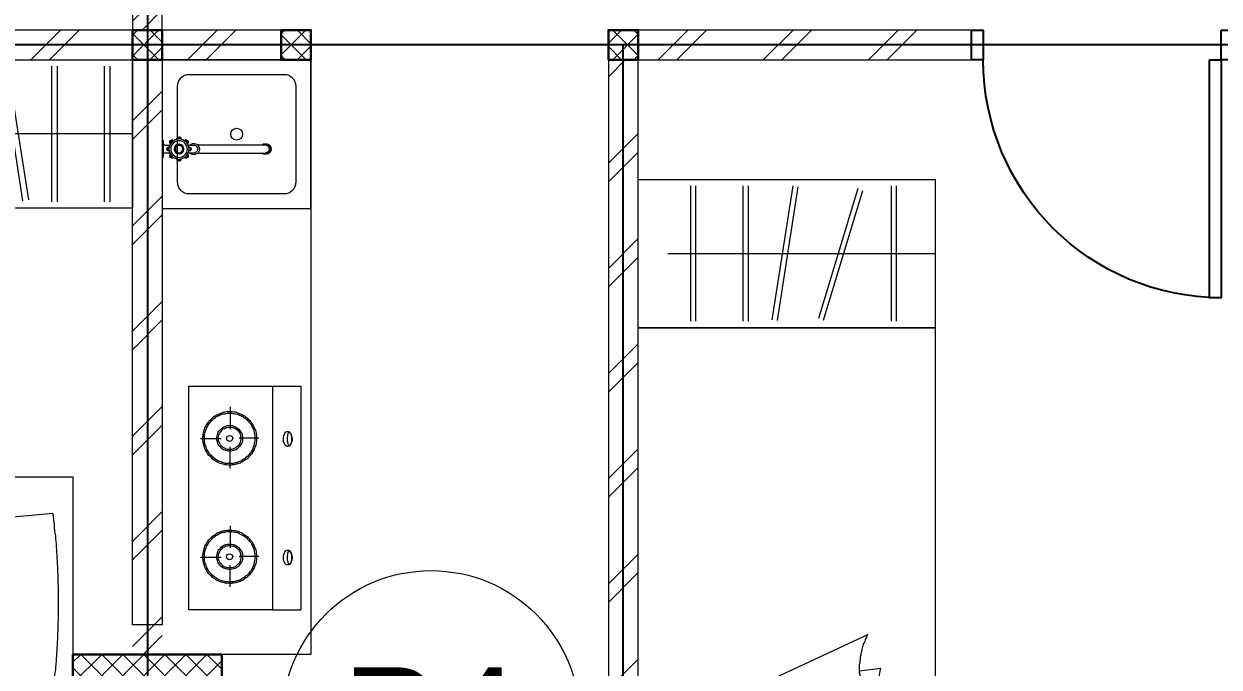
# Model space of a CAD drawing. Header units: millimetres. Extents: x -108 to 357, y -17 to 192.
# Drawn here: x 64.332 to 68.35, y 133.566 to 135.729 of the extents above; entities that cross this region are included whole.
import ezdxf
from ezdxf.enums import TextEntityAlignment as Align

# ---------------------------------------------------------------- set-up
doc = ezdxf.new("R2010")
doc.units = ezdxf.units.MM
for name, color, linetype, lineweight in [('ars', 11, 'Continuous', 0), ('KOL', 1, 'Continuous', 30), ('KOLOM', 4, 'Continuous', 9), ('lan', 7, 'Continuous', 15), ('NOT', 7, 'Continuous', 20), ('SANITAIR', 15, 'Continuous', 9), ('tem', 5, 'Continuous', 20)]:
    doc.layers.add(name, color=color, linetype=linetype, lineweight=lineweight)
doc.layers.add('as', color=1, linetype='Continuous', plot=False)
doc.layers.add('Kusen', color=30, linetype='Continuous')
doc.styles.add('S', font='simplex', dxfattribs={"width": 0.75})
doc.styles.get("Standard").update_dxf_attribs({"font": 'arial.ttf'})

# ---------------------------------------------------------------- blocks, each defined once
blk = doc.blocks.new('BED1')
at = {"color": 0, "linetype": 'Continuous'}
for points in [[(1.9976, 0), (1.9976, 1.4976), (0, 1.4976), (0, 0), (1.9976, 0)], [(1.5484, 1.0993), (1.1489, 1.0993), (1.1489, 1.4976), (1.5484, 1.0993)], [(1.9346, 1.3656), (1.9443, 1.2458), (1.9467, 1.1259), (1.9467, 1.0061), (1.9443, 0.8862), (1.9346, 0.7663), (1.707, 0.7809), (1.586, 0.7663), (1.6017, 1.1404), (1.586, 1.3656), (1.8717, 1.3426), (1.9346, 1.3656)], [(1.4492, 1.0993), (1.4492, 0)], [(1.5484, 1.0993), (1.5484, 0)], [(1.9298, 0.1235), (1.7724, 0.138), (1.5799, 0.1235), (1.5981, 0.2833), (1.5799, 0.7228), (1.6634, 0.7094), (1.9298, 0.7228)], [(1.9298, 0.1235), (1.931, 0.1332), (1.9322, 0.1429), (1.9334, 0.1513), (1.9346, 0.161), (1.9346, 0.1707), (1.9358, 0.1804), (1.937, 0.1889), (1.9383, 0.1985), (1.9383, 0.2082), (1.9395, 0.2179), (1.9407, 0.2264), (1.9407, 0.2361), (1.9419, 0.2458), (1.9419, 0.2542), (1.9431, 0.2639), (1.9431, 0.2736), (1.9443, 0.2833), (1.9443, 0.2918), (1.9455, 0.3015), (1.9455, 0.3111), (1.9455, 0.3208), (1.9467, 0.3293), (1.9467, 0.339), (1.9467, 0.3487), (1.9467, 0.3584), (1.9479, 0.3668), (1.9479, 0.3765), (1.9479, 0.3862), (1.9479, 0.3959), (1.9479, 0.4044), (1.9479, 0.414), (1.9479, 0.4237), (1.9479, 0.4334), (1.9479, 0.4419), (1.9479, 0.4516), (1.9479, 0.4613), (1.9479, 0.4709), (1.9479, 0.4794), (1.9467, 0.4891), (1.9467, 0.4988), (1.9467, 0.5085), (1.9467, 0.5169), (1.9455, 0.5266), (1.9455, 0.5363), (1.9455, 0.546), (1.9443, 0.5545), (1.9443, 0.5642), (1.9431, 0.5738), (1.9431, 0.5835), (1.9419, 0.592), (1.9419, 0.6017), (1.9407, 0.6114), (1.9407, 0.6199), (1.9395, 0.6295), (1.9383, 0.6392), (1.9383, 0.6489), (1.937, 0.6574), (1.9358, 0.6671), (1.9346, 0.6768), (1.9346, 0.6864), (1.9334, 0.6949), (1.9322, 0.7046), (1.931, 0.7143), (1.9298, 0.7228)]]:
    blk.add_lwpolyline(points, dxfattribs=at)
blk = doc.blocks.new('LEMARI1')
for points in [[(0.6998, 0.4988), (-0.6998, 0.4988)], [(-0.6998, 0), (0.6998, 0), (0.6998, 0.4988), (-0.6998, 0.4988), (-0.6998, 0)], [(-0.5387, 0.4758), (-0.4855, 0.023)], [(-0.4685, 0.0254), (-0.5206, 0.477)], [(-0.3002, 0.4746), (-0.3705, 0.0242)], [(-0.3523, 0.0218), (-0.2821, 0.4709)], [(-0.2034, 0.477), (-0.2034, 0.0218)], [(-0.1852, 0.0218), (-0.1852, 0.477)], [(-0.0678, 0.477), (-0.0678, 0.0218)], [(-0.0496, 0.0218), (-0.0496, 0.477)], [(0.1755, 0.4722), (0.0436, 0.0363)], [(0.0605, 0.0315), (0.1937, 0.4673)], [(0.3317, 0.4746), (0.2627, 0.0242)], [(0.2797, 0.0218), (0.3499, 0.4709)], [(0.4286, 0.477), (0.4286, 0.0218)], [(0.4467, 0.0218), (0.4467, 0.477)], [(0.6053, 0.477), (0.6053, 0.0218)], [(0.6235, 0.0218), (0.6235, 0.477)], [(0.6998, 0.2494), (-0.5993, 0.2494)]]:
    blk.add_lwpolyline(points)
blk = doc.blocks.new('K 10.10')
at = {"layer": 'ars'}
h = blk.add_hatch(dxfattribs=at)
h.set_pattern_fill('_USER', color=256, scale=0.05, angle=45, double=1, pattern_type=0)
h.set_pattern_definition([(45, (0, 0), (-0.035355339, 0.035355339), []), (135, (0, 0), (-0.035355339, -0.035355339), [])])
h.paths.add_polyline_path([(1560.5383, 1380.4069), (1560.6383, 1380.4069), (1560.6383, 1380.5069), (1560.5383, 1380.5069)])
at = {"layer": 'KOL'}
blk.add_lwpolyline([(1560.5383, 1380.4069), (1560.6383, 1380.4069), (1560.6383, 1380.5069), (1560.5383, 1380.5069)], close=True, dxfattribs=at)
blk = doc.blocks.new('typikal-1a')
at = {"layer": 'as'}
blk.add_line((0, 2.8), (6.2, 2.8), dxfattribs=at)
at = {"layer": 'tem'}
for points in [[(0.05, 2.85), (-0.05, 2.85), (-0.05, 5.45), (0.05, 5.45)], [(1.57, 2.75), (0.05, 2.75), (0.05, 2.85), (1.57, 2.85)], [(0.05, 2.75), (-0.05, 2.75), (-0.05, 0.85), (0.05, 0.85)]]:
    blk.add_lwpolyline(points, close=True, dxfattribs=at)
at = {"layer": 'ars', "rotation": 180}
for name, p in [('LEMARI1', (0.7498, 2.75)), ('BED1', (2.2476, 1.3476))]:
    blk.add_blockref(name, p, dxfattribs=at)
at = {"layer": 'KOLOM', "extrusion": (0, 0, -1), "zscale": -1}
blk.add_blockref('K 10.10', (-1560.5883, -1377.6569), dxfattribs=at)
blk = doc.blocks.new("k2'")
at = {"layer": 'ars'}
h = blk.add_hatch(dxfattribs=at)
h.set_pattern_fill('_USER', color=256, scale=0.05, angle=45, double=1, pattern_type=0)
h.set_pattern_definition([(45, (0, -4.95), (-0.03535534, 0.03535534), []), (135, (0, -4.95), (-0.03535534, -0.03535534), [])])
h.paths.add_polyline_path([(-0.25, -0.45), (0.25, -0.45), (0.25, 0.45), (-0.25, 0.45)])
at = {"layer": 'KOL'}
blk.add_lwpolyline([(-0.25, -0.45), (0.25, -0.45), (0.25, 0.45), (-0.25, 0.45)], close=True, dxfattribs=at)
blk = doc.blocks.new('P.80')
at = {"layer": 'Kusen'}
for points in [[(-69.8094, -74.8368), (-69.7694, -74.8368), (-69.7694, -74.0368), (-69.8094, -74.0368)], [(-70.6094, -74.9368), (-70.5694, -74.9368), (-70.5694, -74.8368), (-70.6094, -74.8368)], [(-69.7694, -74.9368), (-69.7294, -74.9368), (-69.7294, -74.8368), (-69.7694, -74.8368)]]:
    blk.add_lwpolyline(points, close=True, dxfattribs=at)
blk.add_arc((-69.7694, -74.8368), 0.8, 90, 180, dxfattribs=at)
blk = doc.blocks.new('KRAN DPR ATAS')
for p, q in [((-0.0289, 0), (0.0289, 0)), ((-0.0289, 0), (-0.0289, -0.0021)), ((0.0289, 0), (0.0289, -0.0021)), ((-0.0275, -0.0035), (0.0275, -0.0035)), ((-0.0127, -0.0092), (-0.0127, -0.0252)), ((0.0127, -0.0092), (0.0127, -0.0252)), ((-0.014, -0.1188), (-0.014, -0.3457)), ((-0.0127, -0.0877), (-0.0127, -0.1101)), ((0.0127, -0.0877), (0.0127, -0.1101)), ((0.014, -0.1188), (0.014, -0.3457))]:
    blk.add_line(p, q)
for radius in [0.0338, 0.0279, 0.0166, 0.0138, 0.0123]:
    blk.add_circle((0, -0.0564), radius)
for centre, radius, start, end in [((-0.0239, -0.0326), 0.00706, 39.002, 230.998), ((-0.0222, -0.0342), 0.00706, 58.1189, 211.8811), ((-0.0275, -0.0021), 0.00141, 180, 270), ((-0.0183, -0.0092), 0.00564, 0, 90), ((-0.0009, -0.0214), 0.00884, 254.902, 254.902), ((0, -0.0227), 0.00706, 354.002, 185.998), ((0, -0.025), 0.00706, 13.1189, 166.8811), ((0.0183, -0.0092), 0.00564, 90, 180), ((0.0239, -0.0326), 0.00706, 309.002, 140.998), ((0.0222, -0.0342), 0.00706, 328.1189, 121.8811), ((0.0275, -0.0021), 0.00141, 270, 0), ((-0.0338, -0.0564), 0.00706, 84.002, 275.998), ((-0.0315, -0.0564), 0.00706, 103.1189, 256.8811), ((-0.0239, -0.0803), 0.00706, 129.002, 320.998), ((-0.0222, -0.0787), 0.00706, 148.1189, 301.8811), ((0.0239, -0.0803), 0.00706, 219.002, 50.998), ((0.0222, -0.0787), 0.00706, 238.1189, 31.8811), ((0.0338, -0.0564), 0.00706, 264.002, 95.998), ((0.0315, -0.0564), 0.00706, 283.1189, 76.8811), ((0, -0.1058), 0.0191, 134.711, 45.289), ((0, -0.1058), 0.0134, 198.6717, 270), ((0, -0.0902), 0.00706, 174.002, 5.998), ((0, -0.0879), 0.00706, 193.1189, 346.8811), ((0, -0.1058), 0.0134, 270, 341.3283), ((0, -0.3457), 0.0178, 141.8277, 38.1723), ((0, -0.3484), 0.0178, 175.6641, 4.3359), ((0, -0.3457), 0.014, 180, 0)]:
    blk.add_arc(centre, radius, start, end)
blk = doc.blocks.new('KOMPOR')
for points in [[(0, 0.3765), (0, -0.3765)], [(0.0944, 0.3765), (0, 0.3765)], [(0.3765, 0.3765), (0.0944, 0.3765)], [(0.0944, 0.3765), (0.0944, -0.3765)], [(0.3765, -0.3765), (0.3765, 0.3765)], [(0.2385, 0.2906), (0.2337, 0.2906), (0.23, 0.2906), (0.2252, 0.2893), (0.2203, 0.2893), (0.2167, 0.2881), (0.2119, 0.2869), (0.2082, 0.2857), (0.2034, 0.2833), (0.1998, 0.2821), (0.1961, 0.2797), (0.1925, 0.2772), (0.1889, 0.276), (0.1852, 0.2724), (0.1816, 0.27), (0.178, 0.2676), (0.1755, 0.2639), (0.1719, 0.2615), (0.1695, 0.2579), (0.1671, 0.2542), (0.1634, 0.2506), (0.1622, 0.247), (0.1598, 0.2433), (0.1574, 0.2397), (0.1562, 0.2361), (0.1538, 0.2312), (0.1525, 0.2276), (0.1513, 0.2228), (0.1501, 0.2191), (0.1501, 0.2143), (0.1489, 0.2094), (0.1489, 0.2058), (0.1489, 0.201), (0.1489, 0.1961), (0.1489, 0.1913), (0.1501, 0.1864), (0.1501, 0.1828), (0.1513, 0.178), (0.1525, 0.1743), (0.1538, 0.1695), (0.1562, 0.1659), (0.1574, 0.161), (0.1598, 0.1574), (0.1622, 0.1538), (0.1634, 0.1501), (0.1671, 0.1465), (0.1695, 0.1429), (0.1719, 0.1404), (0.1755, 0.1368), (0.178, 0.1344), (0.1816, 0.1308), (0.1852, 0.1283), (0.1889, 0.1259), (0.1925, 0.1235), (0.1961, 0.1211), (0.1998, 0.1199), (0.2034, 0.1174), (0.2082, 0.1162), (0.2119, 0.115), (0.2167, 0.1138), (0.2203, 0.1126), (0.2252, 0.1114), (0.23, 0.1114), (0.2337, 0.1102), (0.2385, 0.1102), (0.2433, 0.1102), (0.2482, 0.1114), (0.253, 0.1114), (0.2567, 0.1126), (0.2615, 0.1138), (0.2651, 0.115), (0.27, 0.1162), (0.2736, 0.1174), (0.2785, 0.1199), (0.2821, 0.1211), (0.2857, 0.1235), (0.2893, 0.1259), (0.293, 0.1283), (0.2966, 0.1308), (0.299, 0.1344), (0.3027, 0.1368), (0.3051, 0.1404), (0.3087, 0.1429), (0.3111, 0.1465), (0.3136, 0.1501), (0.316, 0.1538), (0.3184, 0.1574), (0.3196, 0.161), (0.322, 0.1659), (0.3232, 0.1695), (0.3245, 0.1743), (0.3257, 0.178), (0.3269, 0.1828), (0.3281, 0.1864), (0.3281, 0.1913), (0.3293, 0.1961), (0.3293, 0.201), (0.3293, 0.2058), (0.3281, 0.2094), (0.3281, 0.2143), (0.3269, 0.2191), (0.3257, 0.2228), (0.3245, 0.2276), (0.3232, 0.2312), (0.322, 0.2361), (0.3196, 0.2397), (0.3184, 0.2433), (0.316, 0.247), (0.3136, 0.2506), (0.3111, 0.2542), (0.3087, 0.2579), (0.3051, 0.2615), (0.3027, 0.2639), (0.299, 0.2676), (0.2966, 0.27), (0.293, 0.2724), (0.2893, 0.276), (0.2857, 0.2772), (0.2821, 0.2797), (0.2785, 0.2821), (0.2736, 0.2833), (0.27, 0.2857), (0.2651, 0.2869), (0.2615, 0.2881), (0.2567, 0.2893), (0.253, 0.2893), (0.2482, 0.2906), (0.2433, 0.2906), (0.2385, 0.2906)], [(0.2385, 0.2857), (0.2349, 0.2857), (0.23, 0.2857), (0.2264, 0.2845), (0.2215, 0.2833), (0.2179, 0.2833), (0.2131, 0.2821), (0.2094, 0.2809), (0.2058, 0.2785), (0.2022, 0.2772), (0.1985, 0.2748), (0.1949, 0.2736), (0.1913, 0.2712), (0.1877, 0.2688), (0.1852, 0.2663), (0.1816, 0.2639), (0.1792, 0.2603), (0.1755, 0.2579), (0.1731, 0.2542), (0.1707, 0.2518), (0.1683, 0.2482), (0.1659, 0.2446), (0.1646, 0.2409), (0.1622, 0.2373), (0.161, 0.2337), (0.1586, 0.23), (0.1574, 0.2264), (0.1562, 0.2215), (0.1562, 0.2179), (0.155, 0.2131), (0.1538, 0.2094), (0.1538, 0.2046), (0.1538, 0.201), (0.1538, 0.1961), (0.1538, 0.1925), (0.155, 0.1877), (0.1562, 0.184), (0.1562, 0.1792), (0.1574, 0.1755), (0.1586, 0.1719), (0.161, 0.1671), (0.1622, 0.1634), (0.1646, 0.1598), (0.1659, 0.1562), (0.1683, 0.1525), (0.1707, 0.1501), (0.1731, 0.1465), (0.1755, 0.1441), (0.1792, 0.1404), (0.1816, 0.138), (0.1852, 0.1356), (0.1877, 0.132), (0.1913, 0.1308), (0.1949, 0.1283), (0.1985, 0.1259), (0.2022, 0.1235), (0.2058, 0.1223), (0.2094, 0.1211), (0.2131, 0.1199), (0.2179, 0.1186), (0.2215, 0.1174), (0.2264, 0.1162), (0.23, 0.1162), (0.2349, 0.1162), (0.2385, 0.1162), (0.2433, 0.1162), (0.247, 0.1162), (0.2518, 0.1162), (0.2554, 0.1174), (0.2603, 0.1186), (0.2639, 0.1199), (0.2676, 0.1211), (0.2724, 0.1223), (0.276, 0.1235), (0.2797, 0.1259), (0.2833, 0.1283), (0.2869, 0.1308), (0.2893, 0.132), (0.293, 0.1356), (0.2954, 0.138), (0.299, 0.1404), (0.3015, 0.1441), (0.3039, 0.1465), (0.3075, 0.1501), (0.3087, 0.1525), (0.3111, 0.1562), (0.3136, 0.1598), (0.316, 0.1634), (0.3172, 0.1671), (0.3184, 0.1719), (0.3196, 0.1755), (0.3208, 0.1792), (0.322, 0.184), (0.3232, 0.1877), (0.3232, 0.1925), (0.3232, 0.1961), (0.3232, 0.201), (0.3232, 0.2046), (0.3232, 0.2094), (0.3232, 0.2131), (0.322, 0.2179), (0.3208, 0.2215), (0.3196, 0.2264), (0.3184, 0.23), (0.3172, 0.2337), (0.316, 0.2373), (0.3136, 0.2409), (0.3111, 0.2446), (0.3087, 0.2482), (0.3075, 0.2518), (0.3039, 0.2542), (0.3015, 0.2579), (0.299, 0.2603), (0.2954, 0.2639), (0.293, 0.2663), (0.2893, 0.2688), (0.2869, 0.2712), (0.2833, 0.2736), (0.2797, 0.2748), (0.276, 0.2772), (0.2724, 0.2785), (0.2676, 0.2809), (0.2639, 0.2821), (0.2603, 0.2833), (0.2554, 0.2833), (0.2518, 0.2845), (0.247, 0.2857), (0.2433, 0.2857), (0.2385, 0.2857)], [(0.2373, 0.3063), (0.2373, 0.2312)], [(0.2385, 0.2433), (0.2349, 0.2433), (0.23, 0.2433), (0.2264, 0.2421), (0.2215, 0.2409), (0.2179, 0.2385), (0.2143, 0.2361), (0.2119, 0.2337), (0.2082, 0.2312), (0.2058, 0.2276), (0.2034, 0.2252), (0.201, 0.2215), (0.1985, 0.2179), (0.1973, 0.2131), (0.1961, 0.2094), (0.1961, 0.2046), (0.1961, 0.201), (0.1961, 0.1961), (0.1961, 0.1925), (0.1973, 0.1877), (0.1985, 0.184), (0.201, 0.1804), (0.2034, 0.1768), (0.2058, 0.1731), (0.2082, 0.1707), (0.2119, 0.1671), (0.2143, 0.1646), (0.2179, 0.1622), (0.2215, 0.161), (0.2264, 0.1598), (0.23, 0.1586), (0.2349, 0.1574), (0.2385, 0.1574), (0.2433, 0.1574), (0.247, 0.1586), (0.2518, 0.1598), (0.2554, 0.161), (0.2591, 0.1622), (0.2627, 0.1646), (0.2663, 0.1671), (0.2688, 0.1707), (0.2724, 0.1731), (0.2748, 0.1768), (0.2772, 0.1804), (0.2785, 0.184), (0.2797, 0.1877), (0.2809, 0.1925), (0.2821, 0.1961), (0.2821, 0.201), (0.2821, 0.2046), (0.2809, 0.2094), (0.2797, 0.2131), (0.2785, 0.2179), (0.2772, 0.2215), (0.2748, 0.2252), (0.2724, 0.2276), (0.2688, 0.2312), (0.2663, 0.2337), (0.2627, 0.2361), (0.2591, 0.2385), (0.2554, 0.2409), (0.2518, 0.2421), (0.247, 0.2433), (0.2433, 0.2433), (0.2385, 0.2433)], [(0.0436, 0.2228), (0.0472, 0.2228), (0.0496, 0.2215), (0.0533, 0.2191), (0.0545, 0.2155), (0.0557, 0.2119), (0.0581, 0.2094), (0.0593, 0.2046), (0.0593, 0.1998), (0.0593, 0.1949), (0.0593, 0.1901), (0.0569, 0.1864), (0.0557, 0.1828), (0.0533, 0.1792), (0.0508, 0.178), (0.0484, 0.1755), (0.046, 0.1743), (0.0424, 0.1743), (0.04, 0.1755), (0.0375, 0.178), (0.0339, 0.1792), (0.0327, 0.1828), (0.0315, 0.1864), (0.0291, 0.1901), (0.0278, 0.1949), (0.0278, 0.1998), (0.0291, 0.2046), (0.0303, 0.2094), (0.0315, 0.2119), (0.0339, 0.2155), (0.0351, 0.2191), (0.0375, 0.2215), (0.0412, 0.2228), (0.0436, 0.2228)], [(0.0375, 0.2215), (0.04, 0.2215), (0.04, 0.2203), (0.0424, 0.2179), (0.0436, 0.2155), (0.0448, 0.2119), (0.0448, 0.2082), (0.046, 0.2034), (0.046, 0.1998), (0.046, 0.1961), (0.046, 0.1913), (0.0448, 0.1877), (0.0436, 0.184), (0.0436, 0.1816), (0.0412, 0.178), (0.04, 0.1768), (0.0387, 0.1755), (0.0375, 0.1755), (0.0351, 0.1768), (0.0339, 0.178), (0.0327, 0.1816), (0.0315, 0.184), (0.0315, 0.1877), (0.0303, 0.1913), (0.0303, 0.1961), (0.0303, 0.1998), (0.0303, 0.2034), (0.0315, 0.2082), (0.0315, 0.2119), (0.0327, 0.2155), (0.0339, 0.2179), (0.0351, 0.2203), (0.0363, 0.2215), (0.0375, 0.2215)], [(0.1404, 0.201), (0.207, 0.201)], [(0.2385, 0.2385), (0.2349, 0.2385), (0.2312, 0.2373), (0.2276, 0.2373), (0.224, 0.2361), (0.2203, 0.2337), (0.2179, 0.2324), (0.2143, 0.23), (0.2119, 0.2276), (0.2094, 0.2252), (0.207, 0.2215), (0.2058, 0.2191), (0.2034, 0.2155), (0.2022, 0.2119), (0.2022, 0.2082), (0.201, 0.2046), (0.201, 0.201), (0.201, 0.1973), (0.2022, 0.1925), (0.2022, 0.1889), (0.2034, 0.1864), (0.2058, 0.1828), (0.207, 0.1792), (0.2094, 0.1768), (0.2119, 0.1743), (0.2143, 0.1719), (0.2179, 0.1695), (0.2203, 0.1671), (0.224, 0.1659), (0.2276, 0.1646), (0.2312, 0.1634), (0.2349, 0.1634), (0.2385, 0.1622), (0.2421, 0.1634), (0.247, 0.1634), (0.2506, 0.1646), (0.253, 0.1659), (0.2567, 0.1671), (0.2603, 0.1695), (0.2627, 0.1719), (0.2651, 0.1743), (0.2676, 0.1768), (0.27, 0.1792), (0.2724, 0.1828), (0.2736, 0.1864), (0.2748, 0.1889), (0.276, 0.1925), (0.276, 0.1973), (0.2772, 0.201), (0.276, 0.2046), (0.276, 0.2082), (0.2748, 0.2119), (0.2736, 0.2155), (0.2724, 0.2191), (0.27, 0.2215), (0.2676, 0.2252), (0.2651, 0.2276), (0.2627, 0.23), (0.2603, 0.2324), (0.2567, 0.2337), (0.253, 0.2361), (0.2506, 0.2373), (0.247, 0.2373), (0.2421, 0.2385), (0.2385, 0.2385)], [(0.2385, 0.2107), (0.2349, 0.2094), (0.2312, 0.2082), (0.23, 0.2046), (0.2288, 0.201), (0.23, 0.1961), (0.2312, 0.1937), (0.2349, 0.1913), (0.2385, 0.1901), (0.2433, 0.1913), (0.2458, 0.1937), (0.2482, 0.1961), (0.2494, 0.201), (0.2482, 0.2046), (0.2458, 0.2082), (0.2433, 0.2094), (0.2385, 0.2107)], [(0.2373, 0.0993), (0.2373, 0.1719)], [(0.3366, 0.1998), (0.2676, 0.1998)], [(0.2385, -0.1077), (0.2337, -0.1077), (0.23, -0.1077), (0.2252, -0.109), (0.2203, -0.109), (0.2167, -0.1102), (0.2119, -0.1114), (0.2082, -0.1126), (0.2034, -0.115), (0.1998, -0.1162), (0.1961, -0.1186), (0.1925, -0.1211), (0.1889, -0.1235), (0.1852, -0.1259), (0.1816, -0.1283), (0.178, -0.1308), (0.1755, -0.1344), (0.1719, -0.1368), (0.1695, -0.1404), (0.1671, -0.1441), (0.1634, -0.1477), (0.1622, -0.1513), (0.1598, -0.155), (0.1574, -0.1586), (0.1562, -0.1622), (0.1538, -0.1671), (0.1525, -0.1707), (0.1513, -0.1755), (0.1501, -0.1792), (0.1501, -0.184), (0.1489, -0.1889), (0.1489, -0.1925), (0.1489, -0.1973), (0.1489, -0.2022), (0.1489, -0.207), (0.1501, -0.2119), (0.1501, -0.2155), (0.1513, -0.2203), (0.1525, -0.224), (0.1538, -0.2288), (0.1562, -0.2324), (0.1574, -0.2373), (0.1598, -0.2409), (0.1622, -0.2446), (0.1634, -0.2482), (0.1671, -0.2518), (0.1695, -0.2554), (0.1719, -0.2579), (0.1755, -0.2615), (0.178, -0.2639), (0.1816, -0.2676), (0.1852, -0.27), (0.1889, -0.2724), (0.1925, -0.2748), (0.1961, -0.2772), (0.1998, -0.2785), (0.2034, -0.2809), (0.2082, -0.2821), (0.2119, -0.2833), (0.2167, -0.2845), (0.2203, -0.2857), (0.2252, -0.2869), (0.23, -0.2869), (0.2337, -0.2881), (0.2385, -0.2881), (0.2433, -0.2881), (0.2482, -0.2869), (0.253, -0.2869), (0.2567, -0.2857), (0.2615, -0.2845), (0.2651, -0.2833), (0.27, -0.2821), (0.2736, -0.2809), (0.2785, -0.2785), (0.2821, -0.2772), (0.2857, -0.2748), (0.2893, -0.2724), (0.293, -0.27), (0.2966, -0.2676), (0.299, -0.2639), (0.3027, -0.2615), (0.3051, -0.2579), (0.3087, -0.2554), (0.3111, -0.2518), (0.3136, -0.2482), (0.316, -0.2446), (0.3184, -0.2409), (0.3196, -0.2373), (0.322, -0.2324), (0.3232, -0.2288), (0.3245, -0.224), (0.3257, -0.2203), (0.3269, -0.2155), (0.3281, -0.2119), (0.3281, -0.207), (0.3293, -0.2022), (0.3293, -0.1973), (0.3293, -0.1925), (0.3281, -0.1889), (0.3281, -0.184), (0.3269, -0.1792), (0.3257, -0.1755), (0.3245, -0.1707), (0.3232, -0.1671), (0.322, -0.1622), (0.3196, -0.1586), (0.3184, -0.155), (0.316, -0.1513), (0.3136, -0.1477), (0.3111, -0.1441), (0.3087, -0.1404), (0.3051, -0.1368), (0.3027, -0.1344), (0.299, -0.1308), (0.2966, -0.1283), (0.293, -0.1259), (0.2893, -0.1235), (0.2857, -0.1211), (0.2821, -0.1186), (0.2785, -0.1162), (0.2736, -0.115), (0.27, -0.1126), (0.2651, -0.1114), (0.2615, -0.1102), (0.2567, -0.109), (0.253, -0.109), (0.2482, -0.1077), (0.2433, -0.1077), (0.2385, -0.1077)], [(0.2385, -0.1126), (0.2349, -0.1126), (0.23, -0.1126), (0.2264, -0.1138), (0.2215, -0.115), (0.2179, -0.115), (0.2131, -0.1162), (0.2094, -0.1174), (0.2058, -0.1199), (0.2022, -0.1211), (0.1985, -0.1235), (0.1949, -0.1247), (0.1913, -0.1271), (0.1877, -0.1295), (0.1852, -0.132), (0.1816, -0.1344), (0.1792, -0.138), (0.1755, -0.1404), (0.1731, -0.1441), (0.1707, -0.1465), (0.1683, -0.1501), (0.1659, -0.1538), (0.1646, -0.1574), (0.1622, -0.161), (0.161, -0.1646), (0.1586, -0.1683), (0.1574, -0.1719), (0.1562, -0.1768), (0.1562, -0.1804), (0.155, -0.1852), (0.1538, -0.1889), (0.1538, -0.1937), (0.1538, -0.1973), (0.1538, -0.2022), (0.1538, -0.2058), (0.155, -0.2107), (0.1562, -0.2143), (0.1562, -0.2191), (0.1574, -0.2228), (0.1586, -0.2264), (0.161, -0.2312), (0.1622, -0.2349), (0.1646, -0.2385), (0.1659, -0.2421), (0.1683, -0.2458), (0.1707, -0.2482), (0.1731, -0.2518), (0.1755, -0.2554), (0.1792, -0.2579), (0.1816, -0.2603), (0.1852, -0.2627), (0.1877, -0.2663), (0.1913, -0.2688), (0.1949, -0.27), (0.1985, -0.2724), (0.2022, -0.2748), (0.2058, -0.276), (0.2094, -0.2772), (0.2131, -0.2785), (0.2179, -0.2797), (0.2215, -0.2809), (0.2264, -0.2821), (0.23, -0.2821), (0.2349, -0.2821), (0.2385, -0.2833), (0.2433, -0.2821), (0.247, -0.2821), (0.2518, -0.2821), (0.2554, -0.2809), (0.2603, -0.2797), (0.2639, -0.2785), (0.2676, -0.2772), (0.2724, -0.276), (0.276, -0.2748), (0.2797, -0.2724), (0.2833, -0.27), (0.2869, -0.2688), (0.2893, -0.2663), (0.293, -0.2627), (0.2954, -0.2603), (0.299, -0.2579), (0.3015, -0.2554), (0.3039, -0.2518), (0.3075, -0.2482), (0.3087, -0.2458), (0.3111, -0.2421), (0.3136, -0.2385), (0.316, -0.2349), (0.3172, -0.2312), (0.3184, -0.2264), (0.3196, -0.2228), (0.3208, -0.2191), (0.322, -0.2143), (0.3232, -0.2107), (0.3232, -0.2058), (0.3232, -0.2022), (0.3232, -0.1973), (0.3232, -0.1937), (0.3232, -0.1889), (0.3232, -0.1852), (0.322, -0.1804), (0.3208, -0.1768), (0.3196, -0.1719), (0.3184, -0.1683), (0.3172, -0.1646), (0.316, -0.161), (0.3136, -0.1574), (0.3111, -0.1538), (0.3087, -0.1501), (0.3075, -0.1465), (0.3039, -0.1441), (0.3015, -0.1404), (0.299, -0.138), (0.2954, -0.1344), (0.293, -0.132), (0.2893, -0.1295), (0.2869, -0.1271), (0.2833, -0.1247), (0.2797, -0.1235), (0.276, -0.1211), (0.2724, -0.1199), (0.2676, -0.1174), (0.2639, -0.1162), (0.2603, -0.115), (0.2554, -0.115), (0.2518, -0.1138), (0.247, -0.1126), (0.2433, -0.1126), (0.2385, -0.1126)], [(0.2373, -0.0932), (0.2373, -0.1671)], [(0.2385, -0.155), (0.2349, -0.155), (0.23, -0.155), (0.2264, -0.1562), (0.2215, -0.1574), (0.2179, -0.1598), (0.2143, -0.1622), (0.2119, -0.1646), (0.2082, -0.1671), (0.2058, -0.1707), (0.2034, -0.1731), (0.201, -0.1768), (0.1985, -0.1804), (0.1973, -0.1852), (0.1961, -0.1889), (0.1961, -0.1937), (0.1961, -0.1973), (0.1961, -0.2022), (0.1961, -0.207), (0.1973, -0.2107), (0.1985, -0.2143), (0.201, -0.2179), (0.2034, -0.2215), (0.2058, -0.2252), (0.2082, -0.2288), (0.2119, -0.2312), (0.2143, -0.2337), (0.2179, -0.2361), (0.2215, -0.2373), (0.2264, -0.2385), (0.23, -0.2397), (0.2349, -0.2409), (0.2385, -0.2409), (0.2433, -0.2409), (0.247, -0.2397), (0.2518, -0.2385), (0.2554, -0.2373), (0.2591, -0.2361), (0.2627, -0.2337), (0.2663, -0.2312), (0.2688, -0.2288), (0.2724, -0.2252), (0.2748, -0.2215), (0.2772, -0.2179), (0.2785, -0.2143), (0.2797, -0.2107), (0.2809, -0.207), (0.2821, -0.2022), (0.2821, -0.1973), (0.2821, -0.1937), (0.2809, -0.1889), (0.2797, -0.1852), (0.2785, -0.1804), (0.2772, -0.1768), (0.2748, -0.1731), (0.2724, -0.1707), (0.2688, -0.1671), (0.2663, -0.1646), (0.2627, -0.1622), (0.2591, -0.1598), (0.2554, -0.1574), (0.2518, -0.1562), (0.247, -0.155), (0.2433, -0.155), (0.2385, -0.155)], [(0.2385, -0.1598), (0.2349, -0.1598), (0.2312, -0.161), (0.2276, -0.161), (0.224, -0.1622), (0.2203, -0.1646), (0.2179, -0.1659), (0.2143, -0.1683), (0.2119, -0.1707), (0.2094, -0.1731), (0.207, -0.1768), (0.2058, -0.1792), (0.2034, -0.1828), (0.2022, -0.1864), (0.2022, -0.1901), (0.201, -0.1937), (0.201, -0.1973), (0.201, -0.2022), (0.2022, -0.2058), (0.2022, -0.2094), (0.2034, -0.2131), (0.2058, -0.2155), (0.207, -0.2191), (0.2094, -0.2215), (0.2119, -0.224), (0.2143, -0.2264), (0.2179, -0.2288), (0.2203, -0.2312), (0.224, -0.2324), (0.2276, -0.2337), (0.2312, -0.2349), (0.2349, -0.2349), (0.2385, -0.2361), (0.2421, -0.2349), (0.247, -0.2349), (0.2506, -0.2337), (0.253, -0.2324), (0.2567, -0.2312), (0.2603, -0.2288), (0.2627, -0.2264), (0.2651, -0.224), (0.2676, -0.2215), (0.27, -0.2191), (0.2724, -0.2155), (0.2736, -0.2131), (0.2748, -0.2094), (0.276, -0.2058), (0.276, -0.2022), (0.2772, -0.1973), (0.276, -0.1937), (0.276, -0.1901), (0.2748, -0.1864), (0.2736, -0.1828), (0.2724, -0.1792), (0.27, -0.1768), (0.2676, -0.1731), (0.2651, -0.1707), (0.2627, -0.1683), (0.2603, -0.1659), (0.2567, -0.1646), (0.253, -0.1622), (0.2506, -0.161), (0.247, -0.161), (0.2421, -0.1598), (0.2385, -0.1598)], [(0.0436, -0.1768), (0.0472, -0.1768), (0.0496, -0.178), (0.0533, -0.1804), (0.0545, -0.1828), (0.0557, -0.1864), (0.0581, -0.1901), (0.0593, -0.1949), (0.0593, -0.1985), (0.0593, -0.2034), (0.0593, -0.2082), (0.0569, -0.2119), (0.0557, -0.2167), (0.0533, -0.2191), (0.0508, -0.2215), (0.0484, -0.224), (0.046, -0.224), (0.0424, -0.224), (0.04, -0.224), (0.0375, -0.2215), (0.0339, -0.2191), (0.0327, -0.2167), (0.0315, -0.2119), (0.0291, -0.2082), (0.0278, -0.2034), (0.0278, -0.1985), (0.0291, -0.1949), (0.0303, -0.1901), (0.0315, -0.1864), (0.0339, -0.1828), (0.0351, -0.1804), (0.0375, -0.178), (0.0412, -0.1768), (0.0436, -0.1768)], [(0.0375, -0.1768), (0.04, -0.178), (0.04, -0.1792), (0.0424, -0.1804), (0.0436, -0.1828), (0.0448, -0.1864), (0.0448, -0.1901), (0.046, -0.1949), (0.046, -0.1985), (0.046, -0.2034), (0.046, -0.2082), (0.0448, -0.2107), (0.0436, -0.2155), (0.0436, -0.2179), (0.0412, -0.2203), (0.04, -0.2228), (0.0387, -0.2228), (0.0375, -0.2228), (0.0351, -0.2228), (0.0339, -0.2203), (0.0327, -0.2179), (0.0315, -0.2155), (0.0315, -0.2107), (0.0303, -0.2082), (0.0303, -0.2034), (0.0303, -0.1985), (0.0303, -0.1949), (0.0315, -0.1901), (0.0315, -0.1864), (0.0327, -0.1828), (0.0339, -0.1804), (0.0351, -0.1792), (0.0363, -0.178), (0.0375, -0.1768)], [(0.1404, -0.1973), (0.207, -0.1973)], [(0.2385, -0.1877), (0.2349, -0.1889), (0.2312, -0.1901), (0.23, -0.1937), (0.2288, -0.1973), (0.23, -0.2022), (0.2312, -0.2046), (0.2349, -0.207), (0.2385, -0.2082), (0.2433, -0.207), (0.2458, -0.2046), (0.2482, -0.2022), (0.2494, -0.1973), (0.2482, -0.1937), (0.2458, -0.1901), (0.2433, -0.1889), (0.2385, -0.1877)], [(0.3366, -0.1985), (0.2676, -0.1985)], [(0.2373, -0.299), (0.2373, -0.2264)], [(0.0944, -0.3765), (0, -0.3765)], [(0.0944, -0.3765), (0.3765, -0.3765)]]:
    blk.add_lwpolyline(points)
blk = doc.blocks.new('BED2')
blk.add_lwpolyline([(-0.4994, 1.9988), (0.4994, 1.9988), (0.4994, 0), (-0.4994, 0)], close=True)
for points in [[(0.4994, 1.9988), (0.4994, 0)], [(-0.1435, 1.8765), (-0.1435, 1.8765), (-0.1435, 1.8765), (-0.1447, 1.8765), (-0.1447, 1.8777), (-0.1447, 1.8789), (-0.1471, 1.8789), (-0.1471, 1.8814), (-0.1495, 1.8814), (-0.1495, 1.8826), (-0.1495, 1.8826), (-0.1495, 1.8838), (-0.1519, 1.8838), (-0.1519, 1.8862), (-0.1556, 1.8862), (-0.1556, 1.8874), (-0.158, 1.8874), (-0.158, 1.8886), (-0.1592, 1.8886), (-0.1592, 1.8886), (-0.1689, 1.8886), (-0.1689, 1.8898), (-0.1701, 1.8898), (-0.1701, 1.891), (-0.1737, 1.891), (-0.1737, 1.8898), (-0.1737, 1.8898), (-0.1737, 1.8886), (-0.1774, 1.8886), (-0.1774, 1.8886), (-0.1774, 1.8886), (-0.1774, 1.8862), (-0.1786, 1.8862), (-0.1786, 1.8789), (-0.1774, 1.8789), (-0.1774, 1.8765), (-0.1774, 1.8765), (-0.1774, 1.8729), (-0.1762, 1.8729), (-0.1762, 1.8705), (-0.1749, 1.8705), (-0.1749, 1.868), (-0.1737, 1.868), (-0.1737, 1.8668), (-0.1737, 1.8668), (-0.1737, 1.8632), (-0.1725, 1.8632), (-0.1725, 1.8608), (-0.1713, 1.8608), (-0.1713, 1.8571), (-0.1713, 1.8571), (-0.1713, 1.8559), (-0.1701, 1.8559), (-0.1701, 1.8547), (-0.1689, 1.8547), (-0.1689, 1.8523), (-0.1677, 1.8523)], [(0.2827, 1.8765), (0.2766, 1.8789), (0.2706, 1.8826), (0.2633, 1.885), (0.2573, 1.8874), (0.2512, 1.8898), (0.2439, 1.8923), (0.2379, 1.8947), (0.2306, 1.8959), (0.2246, 1.8983), (0.2185, 1.9007), (0.2113, 1.9019), (0.2052, 1.9044), (0.1979, 1.9056), (0.1919, 1.9068), (0.1846, 1.9092), (0.1786, 1.9104), (0.1713, 1.9116), (0.1653, 1.9128), (0.158, 1.914), (0.1519, 1.9153), (0.1447, 1.9165), (0.1374, 1.9165), (0.1314, 1.9177), (0.1241, 1.9189), (0.118, 1.9189), (0.1108, 1.9201), (0.1047, 1.9201), (0.0975, 1.9201), (0.0902, 1.9213), (0.0841, 1.9213), (0.0769, 1.9213), (0.0708, 1.9213), (0.0636, 1.9213), (0.0563, 1.9213), (0.0502, 1.9213), (0.043, 1.9201), (0.0369, 1.9201), (0.0297, 1.9201), (0.0224, 1.9189), (0.0163, 1.9189), (0.0091, 1.9177), (0.003, 1.9165), (-0.0042, 1.9165), (-0.0115, 1.9153), (-0.0176, 1.914), (-0.0248, 1.9128), (-0.0309, 1.9116), (-0.0381, 1.9104), (-0.0442, 1.9092), (-0.0515, 1.9068), (-0.0575, 1.9056), (-0.0648, 1.9044), (-0.0708, 1.9019), (-0.0781, 1.9007), (-0.0841, 1.8983), (-0.0902, 1.8959), (-0.0975, 1.8947), (-0.1035, 1.8923), (-0.1108, 1.8898), (-0.1168, 1.8874), (-0.1229, 1.885), (-0.1301, 1.8826), (-0.1362, 1.8789), (-0.1423, 1.8765)], [(0.3081, 1.8523), (0.3081, 1.8523), (0.3081, 1.8547), (0.3093, 1.8547), (0.3093, 1.8559), (0.3105, 1.8559), (0.3105, 1.8571), (0.3117, 1.8571), (0.3117, 1.8608), (0.3117, 1.8608), (0.3117, 1.8632), (0.313, 1.8632), (0.313, 1.8668), (0.3142, 1.8668), (0.3142, 1.868), (0.3142, 1.868), (0.3142, 1.8705), (0.3154, 1.8705), (0.3154, 1.8729), (0.3166, 1.8729), (0.3166, 1.8765), (0.3178, 1.8765), (0.3178, 1.8789), (0.3178, 1.8789), (0.3178, 1.8862), (0.3178, 1.8862), (0.3178, 1.8886), (0.3166, 1.8886), (0.3166, 1.8886), (0.3142, 1.8886), (0.3142, 1.8898), (0.313, 1.8898), (0.313, 1.891), (0.3093, 1.891), (0.3093, 1.8898), (0.3081, 1.8898), (0.3081, 1.8886), (0.2996, 1.8886), (0.2996, 1.8886), (0.2972, 1.8886), (0.2972, 1.8874), (0.296, 1.8874), (0.296, 1.8862), (0.2924, 1.8862), (0.2924, 1.8838), (0.29, 1.8838), (0.29, 1.8826), (0.2887, 1.8826), (0.2887, 1.8814), (0.2863, 1.8814), (0.2863, 1.8789), (0.2851, 1.8789), (0.2851, 1.8777), (0.2839, 1.8777), (0.2839, 1.8765), (0.2839, 1.8765), (0.2839, 1.8765), (0.2827, 1.8765)], [(-0.1677, 1.8523), (-0.1701, 1.8475), (-0.1725, 1.8426), (-0.1749, 1.8378), (-0.1774, 1.8329), (-0.1798, 1.8293), (-0.1822, 1.8245), (-0.1834, 1.8196), (-0.1858, 1.8148), (-0.187, 1.8099), (-0.1895, 1.8051), (-0.1907, 1.799), (-0.1931, 1.7942), (-0.1943, 1.7893), (-0.1955, 1.7845), (-0.1967, 1.7797), (-0.1979, 1.7748), (-0.1992, 1.77), (-0.2004, 1.7651), (-0.2016, 1.7591), (-0.2028, 1.7542), (-0.204, 1.7494), (-0.204, 1.7446), (-0.2052, 1.7397), (-0.2052, 1.7349), (-0.2064, 1.7288), (-0.2064, 1.724), (-0.2076, 1.7191), (-0.2076, 1.7143), (-0.2076, 1.7082), (-0.2076, 1.7034), (-0.2076, 1.6985), (-0.2088, 1.6937), (-0.2076, 1.6877), (-0.2076, 1.6828), (-0.2076, 1.678), (-0.2076, 1.6731), (-0.2076, 1.6683), (-0.2064, 1.6622), (-0.2064, 1.6574), (-0.2052, 1.6525), (-0.2052, 1.6477), (-0.204, 1.6429), (-0.204, 1.6368), (-0.2028, 1.632), (-0.2016, 1.6271), (-0.2004, 1.6223), (-0.1992, 1.6174), (-0.1979, 1.6126), (-0.1967, 1.6065), (-0.1955, 1.6017), (-0.1943, 1.5969), (-0.1931, 1.592), (-0.1907, 1.5872), (-0.1895, 1.5823), (-0.187, 1.5775), (-0.1858, 1.5726), (-0.1834, 1.5678), (-0.1822, 1.563), (-0.1798, 1.5581), (-0.1774, 1.5533), (-0.1749, 1.5484), (-0.1725, 1.5436), (-0.1701, 1.5387), (-0.1677, 1.5339)], [(0.3081, 1.5339), (0.3105, 1.5387), (0.313, 1.5436), (0.3154, 1.5484), (0.3178, 1.5533), (0.3202, 1.5581), (0.3226, 1.563), (0.3238, 1.5678), (0.3263, 1.5726), (0.3275, 1.5775), (0.3299, 1.5823), (0.3311, 1.5872), (0.3335, 1.592), (0.3347, 1.5969), (0.336, 1.6017), (0.3372, 1.6065), (0.3384, 1.6126), (0.3396, 1.6174), (0.3408, 1.6223), (0.342, 1.6271), (0.3432, 1.632), (0.3444, 1.6368), (0.3444, 1.6429), (0.3456, 1.6477), (0.3456, 1.6525), (0.3469, 1.6574), (0.3469, 1.6622), (0.3481, 1.6683), (0.3481, 1.6731), (0.3481, 1.678), (0.3481, 1.6828), (0.3493, 1.6889), (0.3493, 1.6937), (0.3493, 1.6985), (0.3481, 1.7034), (0.3481, 1.7082), (0.3481, 1.7143), (0.3481, 1.7191), (0.3469, 1.724), (0.3469, 1.7288), (0.3456, 1.7349), (0.3456, 1.7397), (0.3444, 1.7446), (0.3444, 1.7494), (0.3432, 1.7542), (0.342, 1.7591), (0.3408, 1.7651), (0.3396, 1.77), (0.3384, 1.7748), (0.3372, 1.7797), (0.336, 1.7845), (0.3347, 1.7893), (0.3335, 1.7942), (0.3311, 1.799), (0.3299, 1.8051), (0.3275, 1.8099), (0.3263, 1.8148), (0.3238, 1.8196), (0.3226, 1.8245), (0.3202, 1.8293), (0.3178, 1.8329), (0.3154, 1.8378), (0.313, 1.8426), (0.3105, 1.8475), (0.3081, 1.8523)], [(-0.1677, 1.5339), (-0.1689, 1.5339), (-0.1689, 1.5327), (-0.1701, 1.5327), (-0.1701, 1.5303), (-0.1713, 1.5303), (-0.1713, 1.5278), (-0.1713, 1.5278), (-0.1713, 1.5254), (-0.1725, 1.5254), (-0.1725, 1.523), (-0.1737, 1.523), (-0.1737, 1.5206), (-0.1737, 1.5206), (-0.1737, 1.5182), (-0.1749, 1.5182), (-0.1749, 1.5169), (-0.1762, 1.5169), (-0.1762, 1.5145), (-0.1774, 1.5145), (-0.1774, 1.5097), (-0.1774, 1.5097), (-0.1774, 1.5073), (-0.1786, 1.5073), (-0.1786, 1.5), (-0.1774, 1.5), (-0.1774, 1.4988), (-0.1774, 1.4988), (-0.1774, 1.4976), (-0.1737, 1.4976), (-0.1737, 1.4964), (-0.1737, 1.4964), (-0.1737, 1.4964), (-0.1701, 1.4964), (-0.1701, 1.4964), (-0.1689, 1.4964), (-0.1689, 1.4976), (-0.1592, 1.4976), (-0.1592, 1.4988), (-0.158, 1.4988), (-0.158, 1.5), (-0.1556, 1.5), (-0.1556, 1.5), (-0.1519, 1.5), (-0.1519, 1.5024), (-0.1495, 1.5024), (-0.1495, 1.5048), (-0.1495, 1.5048), (-0.1495, 1.5061), (-0.1471, 1.5061), (-0.1471, 1.5073), (-0.1447, 1.5073), (-0.1447, 1.5085), (-0.1447, 1.5085), (-0.1435, 1.5085), (-0.1435, 1.5097), (-0.1435, 1.5097)], [(0.2839, 1.5097), (0.2839, 1.5085), (0.2839, 1.5085), (0.2839, 1.5085), (0.2851, 1.5085), (0.2851, 1.5073), (0.2863, 1.5073), (0.2863, 1.5061), (0.2887, 1.5061), (0.2887, 1.5048), (0.29, 1.5048), (0.29, 1.5024), (0.2924, 1.5024), (0.2924, 1.5), (0.296, 1.5), (0.296, 1.5), (0.2972, 1.5), (0.2972, 1.4988), (0.2996, 1.4988), (0.2996, 1.4976), (0.3081, 1.4976), (0.3081, 1.4964), (0.3093, 1.4964), (0.3093, 1.4964), (0.313, 1.4964), (0.313, 1.4964), (0.3142, 1.4964), (0.3142, 1.4976), (0.3166, 1.4976), (0.3166, 1.4988), (0.3178, 1.4988), (0.3178, 1.5), (0.3178, 1.5), (0.3178, 1.5073), (0.3178, 1.5073), (0.3178, 1.5097), (0.3166, 1.5097), (0.3166, 1.5145), (0.3154, 1.5145), (0.3154, 1.5169), (0.3142, 1.5169), (0.3142, 1.5182), (0.3142, 1.5182), (0.3142, 1.5206), (0.313, 1.5206), (0.313, 1.523), (0.3117, 1.523), (0.3117, 1.5254), (0.3117, 1.5254), (0.3117, 1.5278), (0.3105, 1.5278), (0.3105, 1.5303), (0.3093, 1.5303), (0.3093, 1.5327), (0.3081, 1.5327), (0.3081, 1.5339), (0.3081, 1.5339)], [(-0.1423, 1.5109), (-0.1362, 1.5085), (-0.1289, 1.5048), (-0.1229, 1.5024), (-0.1168, 1.5), (-0.1108, 1.4976), (-0.1035, 1.4952), (-0.0975, 1.4939), (-0.0902, 1.4915), (-0.0841, 1.4891), (-0.0781, 1.4879), (-0.0708, 1.4855), (-0.0648, 1.4843), (-0.0575, 1.4818), (-0.0515, 1.4806), (-0.0442, 1.4794), (-0.0381, 1.477), (-0.0309, 1.4758), (-0.0248, 1.4746), (-0.0176, 1.4734), (-0.0115, 1.4722), (-0.0042, 1.4722), (0.003, 1.4709), (0.0091, 1.4697), (0.0163, 1.4685), (0.0224, 1.4685), (0.0297, 1.4673), (0.0369, 1.4673), (0.043, 1.4673), (0.0502, 1.4661), (0.0563, 1.4661), (0.0636, 1.4661), (0.0708, 1.4661), (0.0769, 1.4661), (0.0841, 1.4661), (0.0902, 1.4661), (0.0975, 1.4673), (0.1047, 1.4673), (0.1108, 1.4673), (0.118, 1.4685), (0.1241, 1.4685), (0.1314, 1.4697), (0.1386, 1.4709), (0.1447, 1.4722), (0.1519, 1.4722), (0.158, 1.4734), (0.1653, 1.4746), (0.1713, 1.4758), (0.1786, 1.477), (0.1846, 1.4794), (0.1919, 1.4806), (0.1979, 1.4818), (0.2052, 1.4843), (0.2113, 1.4855), (0.2185, 1.4879), (0.2246, 1.4891), (0.2306, 1.4915), (0.2379, 1.4939), (0.2439, 1.4952), (0.2512, 1.4976), (0.2573, 1.5), (0.2633, 1.5024), (0.2706, 1.5061), (0.2766, 1.5085), (0.2827, 1.5109)], [(0.2827, 1.5097), (0.2839, 1.5097)], [(-0.3154, 1.1441), (-0.3142, 1.1501), (-0.313, 1.155), (-0.3117, 1.161), (-0.3105, 1.1659), (-0.3105, 1.1719), (-0.3093, 1.1768), (-0.3093, 1.1828), (-0.3081, 1.1877), (-0.3081, 1.1937), (-0.3081, 1.1998), (-0.3081, 1.2046), (-0.3093, 1.2107), (-0.3093, 1.2155), (-0.3105, 1.2215), (-0.3105, 1.2264), (-0.3117, 1.2324), (-0.313, 1.2373), (-0.3142, 1.2433), (-0.3154, 1.2482), (-0.3166, 1.253), (-0.319, 1.2591), (-0.3202, 1.2639), (-0.3226, 1.2688), (-0.3238, 1.2748), (-0.3263, 1.2797), (-0.3287, 1.2845), (-0.3311, 1.2893), (-0.3347, 1.2942), (-0.3372, 1.299), (-0.3396, 1.3039), (-0.3432, 1.3087), (-0.3469, 1.3136), (-0.3505, 1.3172), (-0.3541, 1.322), (-0.3577, 1.3257), (-0.3614, 1.3305), (-0.365, 1.3341), (-0.3686, 1.3378), (-0.3735, 1.3426), (-0.3771, 1.3462), (-0.3808, 1.3499), (-0.3856, 1.3523), (-0.3904, 1.3559), (-0.3953, 1.3596), (-0.3989, 1.362), (-0.4038, 1.3644), (-0.4086, 1.368), (-0.4134, 1.3705), (-0.4183, 1.3729), (-0.4231, 1.3753), (-0.4292, 1.3777), (-0.434, 1.3789), (-0.4389, 1.3814), (-0.4437, 1.3826), (-0.4498, 1.385), (-0.4546, 1.3862), (-0.4607, 1.3874), (-0.4655, 1.3886), (-0.4715, 1.3898), (-0.4764, 1.3898), (-0.4824, 1.391), (-0.4873, 1.391), (-0.4933, 1.3923), (-0.4994, 1.3923)], [(-0.2718, 1.0315), (-0.2706, 1.0351), (-0.2682, 1.0387), (-0.2669, 1.0424), (-0.2645, 1.046), (-0.2633, 1.0496), (-0.2621, 1.0533), (-0.2609, 1.0581), (-0.2585, 1.0617), (-0.2573, 1.0654), (-0.2561, 1.069), (-0.2548, 1.0726), (-0.2536, 1.0763), (-0.2524, 1.0811), (-0.2512, 1.0847), (-0.2512, 1.0884), (-0.25, 1.092), (-0.2488, 1.0956), (-0.2488, 1.1005), (-0.2476, 1.1041), (-0.2464, 1.1077), (-0.2464, 1.1114), (-0.2464, 1.1162), (-0.2452, 1.1199), (-0.2452, 1.1235), (-0.2452, 1.1283), (-0.2439, 1.132), (-0.2439, 1.1356), (-0.2439, 1.1392), (-0.2439, 1.1441), (-0.2439, 1.1477), (-0.2439, 1.1513), (-0.2439, 1.1562), (-0.2439, 1.1598), (-0.2452, 1.1634), (-0.2452, 1.1671), (-0.2452, 1.1719), (-0.2464, 1.1755), (-0.2464, 1.1792), (-0.2464, 1.1828), (-0.2476, 1.1877), (-0.2488, 1.1913), (-0.2488, 1.1949), (-0.25, 1.1985), (-0.2512, 1.2034), (-0.2512, 1.207), (-0.2524, 1.2107), (-0.2536, 1.2143), (-0.2548, 1.2179), (-0.2561, 1.2228), (-0.2573, 1.2264), (-0.2585, 1.23), (-0.2597, 1.2337), (-0.2621, 1.2373), (-0.2633, 1.2409), (-0.2645, 1.2446), (-0.2657, 1.2482), (-0.2682, 1.2518), (-0.2694, 1.2554), (-0.2718, 1.2591), (-0.273, 1.2627), (-0.2754, 1.2663), (-0.2778, 1.27), (-0.2803, 1.2736), (-0.2815, 1.2772), (-0.2839, 1.2809), (-0.2863, 1.2845), (-0.2887, 1.2869), (-0.2912, 1.2906), (-0.2936, 1.2942), (-0.296, 1.2966), (-0.2984, 1.3002), (-0.3008, 1.3039), (-0.3033, 1.3063), (-0.3057, 1.3099), (-0.3093, 1.3123), (-0.3117, 1.316), (-0.3142, 1.3184), (-0.3178, 1.3208), (-0.3202, 1.3245), (-0.3226, 1.3269), (-0.3263, 1.3293), (-0.3287, 1.3317), (-0.3323, 1.3354), (-0.3347, 1.3378), (-0.3384, 1.3402), (-0.342, 1.3426), (-0.3444, 1.345), (-0.3481, 1.3475), (-0.3517, 1.3487), (-0.3541, 1.3511), (-0.3577, 1.3535), (-0.3614, 1.3559), (-0.365, 1.3584), (-0.3686, 1.3596), (-0.3711, 1.362), (-0.3747, 1.3632), (-0.3783, 1.3656), (-0.382, 1.3668), (-0.3856, 1.3692), (-0.3892, 1.3705), (-0.3929, 1.3717), (-0.3965, 1.3741), (-0.4001, 1.3753), (-0.4038, 1.3765), (-0.4074, 1.3777), (-0.411, 1.3789), (-0.4159, 1.3801), (-0.4195, 1.3814), (-0.4231, 1.3826), (-0.4268, 1.3838), (-0.4304, 1.385), (-0.4352, 1.3862), (-0.4389, 1.3862), (-0.4425, 1.3874), (-0.4461, 1.3886), (-0.451, 1.3886), (-0.4546, 1.3898), (-0.4582, 1.3898), (-0.4619, 1.391), (-0.4667, 1.391), (-0.4703, 1.391), (-0.474, 1.3923), (-0.4788, 1.3923), (-0.4824, 1.3923), (-0.4873, 1.3923), (-0.4909, 1.3923), (-0.4946, 1.3923), (-0.4994, 1.3923)], [(-0.4994, 1.391), (0.4994, 1.391)], [(0.4994, 1.391), (-0.273, 1.0315)], [(-0.2439, 1.1538), (-0.3166, 1.1441)], [(-0.4994, 0), (0.4994, 0)], [(0.4994, -0.4988), (-0.4994, -0.4988), (-0.4994, 0), (0.4994, 0), (0.4994, -0.4988)], [(-0.3686, -0.0218), (-0.3686, -0.477)], [(-0.3505, -0.477), (-0.3505, -0.0218)], [(-0.1241, -0.0254), (-0.2561, -0.4613)], [(-0.2391, -0.4685), (-0.1071, -0.0315)], [(0.0309, -0.0242), (-0.0381, -0.4746)], [(-0.02, -0.477), (0.0502, -0.0266)], [(0.1289, -0.0218), (0.1289, -0.477)], [(0.1471, -0.477), (0.1471, -0.0218)], [(0.3057, -0.0218), (0.3057, -0.477)], [(0.3238, -0.477), (0.3238, -0.0218)], [(0.4001, -0.2494), (-0.4994, -0.2494)]]:
    blk.add_lwpolyline(points)
blk = doc.blocks.new('A-4')
at = {"layer": 'ars'}
h = blk.add_hatch(dxfattribs=at)
h.set_pattern_fill('TEMBOK', color=256, scale=0.25)
h.set_pattern_definition([(45, (73.3338, -4.82464), (-0.1767767, 0.1767767), []), (45, (73.3963, -4.82464), (-0.1767767, 0.1767767), [])])
h.paths.add_polyline_path([(30.95, 47.1), (31.05, 47.1), (31.05, 46), (30.95, 46)])
h = blk.add_hatch(dxfattribs=at)
h.set_pattern_fill('TEMBOK', color=256, scale=0.25)
h.set_pattern_definition([(45, (63.4338, -0.72464), (-0.1767767, 0.1767767), []), (45, (63.4963, -0.72464), (-0.1767767, 0.1767767), [])])
h.paths.add_polyline_path([(30.95, 46), (29.43, 46), (29.43, 45.9), (30.95, 45.9)])
h = blk.add_hatch(dxfattribs=at)
h.set_pattern_fill('TEMBOK', color=256, scale=0.25)
h.set_pattern_definition([(45, (74.2138, -0.72464), (-0.1767767, 0.1767767), []), (45, (74.2763, -0.72464), (-0.1767767, 0.1767767), [])])
h.paths.add_polyline_path([(31.45, 46), (31.05, 46), (31.05, 45.9), (31.45, 45.9)])
h = blk.add_hatch(dxfattribs=at)
h.set_pattern_fill('TEMBOK', color=256, scale=0.25)
h.set_pattern_definition([(45, (72.6138, -0.72464), (-0.1767767, 0.1767767), []), (45, (72.6763, -0.72464), (-0.1767767, 0.1767767), [])])
h.paths.add_polyline_path([(33.77, 46), (32.65, 46), (32.65, 45.9), (33.77, 45.9)])
h = blk.add_hatch(dxfattribs=at)
h.set_pattern_fill('TEMBOK', color=256, scale=0.25)
h.set_pattern_definition([(45, (73.3338, -1.62464), (-0.1767767, 0.1767767), []), (45, (73.3963, -1.62464), (-0.1767767, 0.1767767), [])])
h.paths.add_polyline_path([(30.95, 45.9), (31.05, 45.9), (31.05, 43.9), (30.95, 43.9)])
h = blk.add_hatch(dxfattribs=at)
h.set_pattern_fill('TEMBOK', color=256, scale=0.25)
h.set_pattern_definition([(45, (71.7338, -0.72464), (-0.1767767, 0.1767767), []), (45, (71.7963, -0.72464), (-0.1767767, 0.1767767), [])])
h.paths.add_polyline_path([(32.55, 45.9), (32.65, 45.9), (32.65, 43.1), (32.55, 43.1)])
at = {"layer": 'as'}
for p, q in [((31, 56.25), (31, 43.15)), ((37.2, 45.95), (31, 45.95)), ((32.6, 41.85), (32.6, 45.95))]:
    blk.add_line(p, q, dxfattribs=at)
at = {"layer": 'SANITAIR'}
blk.add_lwpolyline([(31.55, 45.9), (31.05, 45.9), (31.05, 45.4), (31.55, 45.4)], close=True, dxfattribs=at)
blk.add_lwpolyline([(31.1401, 45.45), (31.4601, 45.45, 0.414214), (31.5001, 45.49), (31.5001, 45.81, 0.414214), (31.4601, 45.85), (31.1401, 45.85, 0.414214), (31.1001, 45.81), (31.1001, 45.49, 0.414214)], format="xyb", close=True, dxfattribs=at)
blk.add_circle((31.3001, 45.65), 0.02, dxfattribs=at)
at = {"layer": 'tem'}
for p, q in [((31.55, 45.9), (31.55, 43.9)), ((31.55, 43.9), (31.25, 43.9))]:
    blk.add_line(p, q, dxfattribs=at)
for points in [[(31.05, 45.9), (31.45, 45.9), (31.45, 46), (31.05, 46)], [(32.65, 45.9), (33.77, 45.9), (33.77, 46), (32.65, 46)], [(32.65, 45.9), (32.55, 45.9), (32.55, 43.1), (32.65, 43.1)]]:
    blk.add_lwpolyline(points, close=True, dxfattribs=at)
at = {"layer": 'ars', "rotation": 180}
blk.add_blockref('BED2', (33.1494, 44.9988), dxfattribs=at)
at = {"layer": 'KOL', "xscale": -1, "rotation": 180}
blk.add_blockref("k2'", (31, 43.45), dxfattribs=at)
at = {"layer": 'KOLOM', "extrusion": (0, 0, -1), "xscale": -1, "zscale": -1}
for p in [(1529.0883, -1334.5069), (1527.9883, -1334.5069)]:
    blk.add_blockref('K 10.10', p, dxfattribs=at)
at = {"layer": 'Kusen', "xscale": -1, "rotation": 180}
blk.add_blockref('P.80', (104.3794, -28.9368), dxfattribs=at)
at = {"layer": 'lan', "xscale": -1}
blk.add_blockref('typikal-1a', (31, 43.15), dxfattribs=at)
at = {"layer": 'SANITAIR', "extrusion": (0, 0, -1), "zscale": -1, "rotation": 270}
blk.add_blockref('KRAN DPR ATAS', (-31.0501, 45.6), dxfattribs=at)
at = {"layer": 'SANITAIR', "xscale": -1}
blk.add_blockref('KOMPOR', (31.5156, 44.4265), dxfattribs=at)
blk = doc.blocks.new('NAV')
blk.add_circle((0, -0.4), 0.4)
at = {"style": 'S', "width": 0.75, "flags": 4}
blk.add_attdef('AV', text='', height=0.3, dxfattribs=at).set_placement((0, -0.4), align=Align.MIDDLE)

msp = doc.modelspace()

# ---------------------------------------------------------------- block references
msp.add_blockref('A-4', (33.74738, 89.70808))
at = {"layer": 'NOT'}
ref = msp.add_blockref('NAV', (65.70084, 133.8903), dxfattribs=dict(at, xscale=1.25, yscale=1.25, zscale=1.25))
ref.add_attrib('AV', 'P4', dxfattribs={"layer": '0', "height": 0.35, "rotation": 360, "flags": 4}).set_placement((65.70084, 133.3903), align=Align.MIDDLE)

doc.saveas('drawing.dxf')
